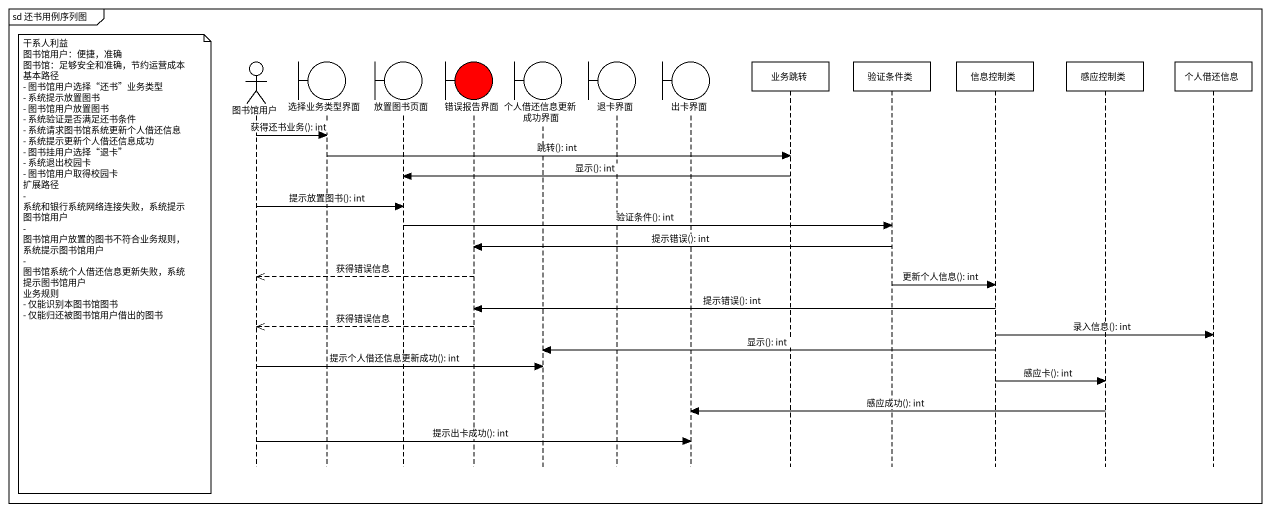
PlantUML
@startuml
mainframe sd 还书用例序列图
hide footbox
actor 图书馆用户
boundary 选择业务类型界面
boundary 放置图书页面
boundary 错误报告界面 #FF0000
boundary 个人借还信息更新成功界面
boundary 退卡界面
boundary 出卡界面
participant 业务跳转
participant 验证条件类
participant 信息控制类
participant 感应控制类
participant 个人借还信息

图书馆用户 -> 选择业务类型界面 : 获得还书业务(): int
选择业务类型界面 -> 业务跳转 : 跳转(): int
业务跳转 -> 放置图书页面 : 显示(): int
图书馆用户 -> 放置图书页面 : 提示放置图书(): int
放置图书页面 -> 验证条件类 : 验证条件(): int
验证条件类 -> 错误报告界面 : 提示错误(): int
note left of 图书馆用户
  干系人利益
  图书馆用户：便捷，准确
  图书馆：足够安全和准确，节约运营成本
  基本路径
  - 图书馆用户选择“还书”业务类型
  - 系统提示放置图书
  - 图书馆用户放置图书
  - 系统验证是否满足还书条件
  - 系统请求图书馆系统更新个人借还信息
  - 系统提示更新个人借还信息成功
  - 图书挂用户选择“退卡”
  - 系统退出校园卡
  - 图书馆用户取得校园卡
  扩展路径
  - 系统和银行系统网络连接失败，系统提示图书馆用户
  - 图书馆用户放置的图书不符合业务规则，系统提示图书馆用户
  - 图书馆系统个人借还信息更新失败，系统提示图书馆用户
  业务规则
  - 仅能识别本图书馆图书
  - 仅能归还被图书馆用户借出的图书
end note
错误报告界面 -->> 图书馆用户 : 获得错误信息
验证条件类 -> 信息控制类 : 更新个人信息(): int
信息控制类 -> 错误报告界面 : 提示错误(): int
错误报告界面 -->> 图书馆用户 : 获得错误信息
信息控制类 -> 个人借还信息 : 录入信息(): int
信息控制类 -> 个人借还信息更新成功界面 : 显示(): int
图书馆用户 -> 个人借还信息更新成功界面 : 提示个人借还信息更新成功(): int
信息控制类 -> 感应控制类 : 感应卡(): int
感应控制类 -> 出卡界面 : 感应成功(): int
图书馆用户 -> 出卡界面 : 提示出卡成功(): int
@enduml
